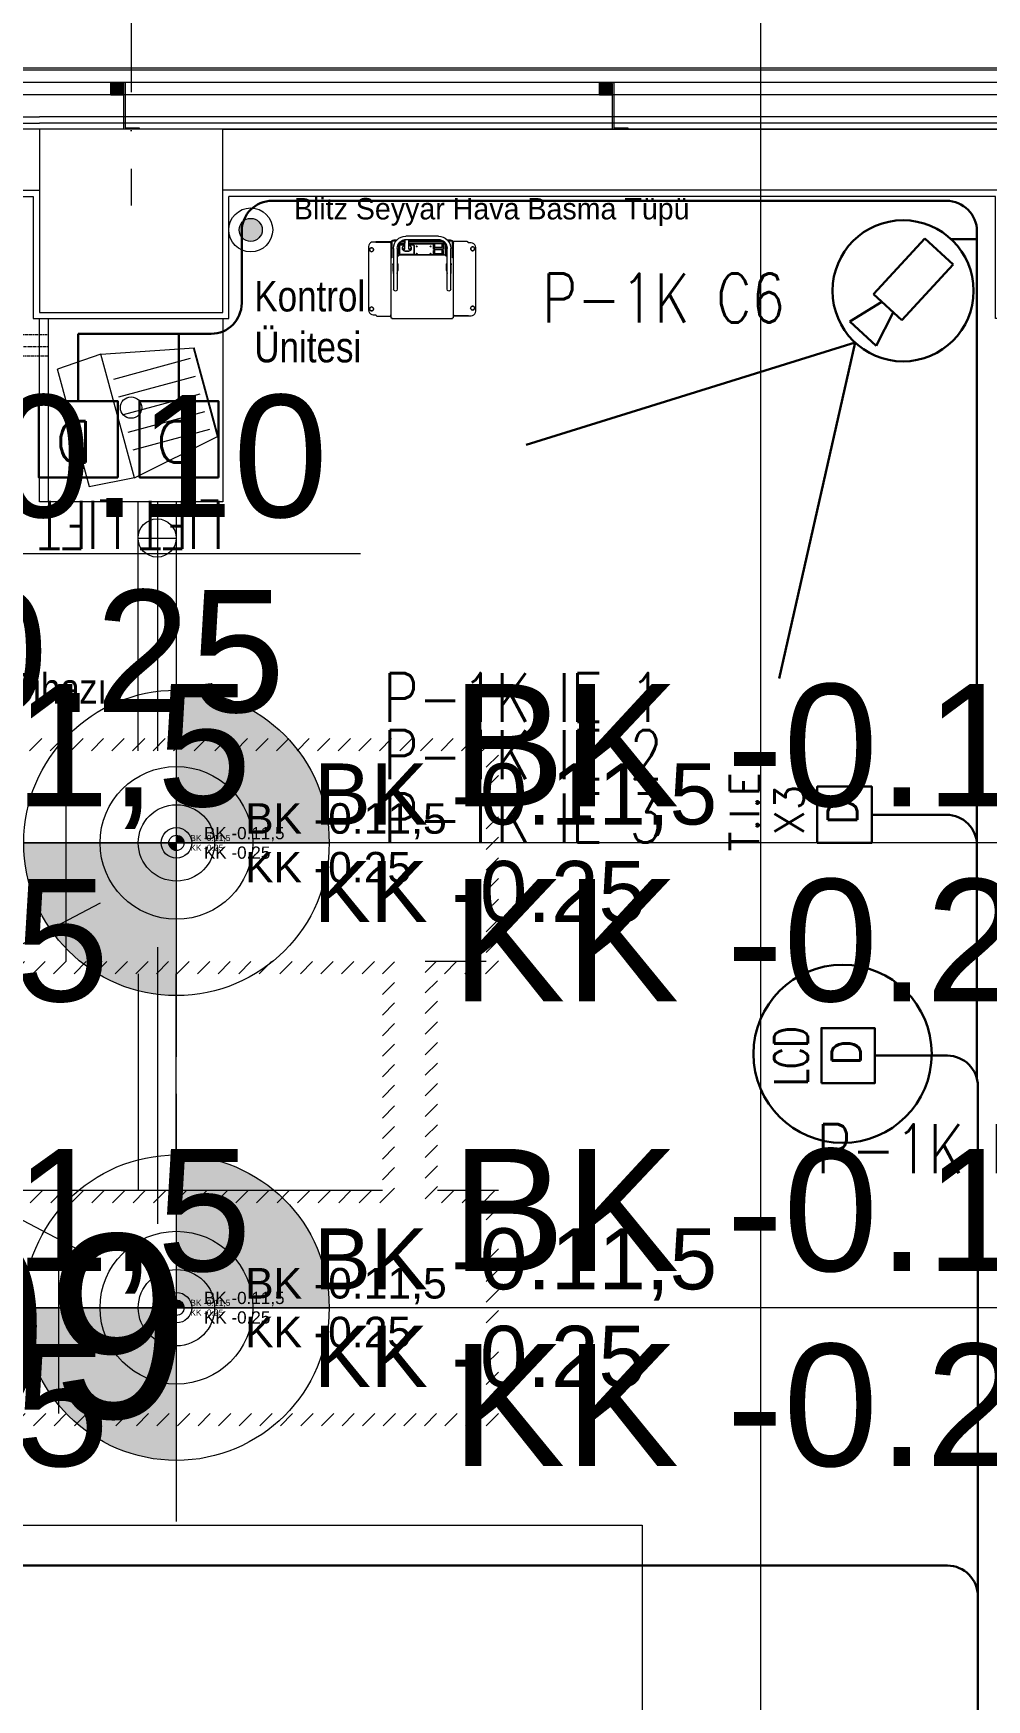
# Model space of a CAD drawing. Extents: x -9059 to 11889, y -1514 to 6575.
# Drawn here: x 2472 to 2784, y 3272 to 3817 of the extents above; entities that cross this region are included whole.
import ezdxf
from ezdxf.enums import TextEntityAlignment as Align

# ---------------------------------------------------------------- set-up
doc = ezdxf.new("R2010")
doc.units = 0
doc.header["$LTSCALE"] = 25
doc.header["$MEASUREMENT"] = 0
for name, pattern in [('DASHDOT', [1, 0.5, -0.25, 0, -0.25]), ('DOT2', [0.125, 0, -0.125]), ('HIDDEN', [0.375, 0.25, -0.125])]:
    doc.linetypes.add(name, pattern=pattern)
doc.layers.get('0').update_dxf_attribs({"color": 9, "lineweight": 9})
for name, color, linetype, lineweight in [('00', 9, 'Continuous', 9), ('01', 9, 'Continuous', 9), ('06D', 9, 'Continuous', 9), ('10', 9, 'Continuous', 9), ('14', 9, 'Continuous', 9), ('20', 9, 'DOT2', 9), ('21', 9, 'Continuous', 9), ('21 @ 1 (1)', 9, 'Continuous', 9), ('21 @ 10 (1)', 9, 'Continuous', 9), ('21 @ 10 (2)', 9, 'Continuous', 9), ('21 @ 2 (1)', 9, 'Continuous', 9), ('21 @ 20', 9, 'Continuous', 9), ('21 @ 5 (1)', 9, 'Continuous', 9), ('21 @ 5 (2)', 9, 'Continuous', 9), ('21_mahal200', 9, 'Continuous', 9), ('21_mahal200 @ 20', 9, 'Continuous', 9), ('24', 9, 'DASHDOT', 9), ('32-ekipman', 8, 'Continuous', 9), ('33', 9, 'BATTING', 9), ('40A', 9, 'Continuous', 9), ('DATA TAVAN', 160, 'Continuous', 30), ('E-DAHİLİ DOME KAMERA', 7, 'Continuous', 30), ('E-DAHİLİ KAMERA', 7, 'Continuous', 30), ('E-DATA LCD EKRAN', 7, 'Continuous', 30), ('E-DATA LIFT PRIZI', 7, 'Continuous', 30), ('E-DATA PRİZİ (RJ45)', 7, 'Continuous', 30), ('E-DATA-TEKNISYEN IS EMRI', 7, 'Continuous', 30), ('E-YAZI', 7, 'Continuous', 30)]:
    doc.layers.add(name, color=color, linetype=linetype, lineweight=lineweight)
doc.styles.add('Arial', font='arial.ttf', dxfattribs={"height": 2.5})
doc.styles.add('E-YAZI', font='txttw.shx')
doc.styles.add('MuuM_TEXT-STANDART', font='ARIALN.TTF')
doc.linetypes.add('BATTING', pattern='A,0.0001,-0.1,[134,ltypeshp.shx,S=0.1,R=0,X=-0.1,Y=0],-0.2,[134,ltypeshp.shx,S=0.1,R=180,X=0.1,Y=0],-0.1', length=0.4001)

# ---------------------------------------------------------------- blocks, each defined once
blk = doc.blocks.new('0a_roomno2')
blk.add_lwpolyline([(30, -16), (0, -16), (0, 0), (30, 0)], close=True)
for points in [[(0, 0), (30, 0)], [(0, -5), (30, -5)], [(12, -5), (12, -16)], [(18, -5), (18, -16)], [(24, -5), (24, -16)], [(12, -10.5), (0, -10.5)]]:
    blk.add_lwpolyline(points)
at = {"layer": '40A'}
blk.add_lwpolyline([(0, 0), (30, 0)], dxfattribs=at)
at = {"style": 'MuuM_TEXT-STANDART', "width": 0.6}
blk.add_text('H:', height=2.25, dxfattribs=at).set_placement((0.525, -12.962), align=Align.MIDDLE_LEFT)
at = {"style": 'Arial'}
blk.add_attdef('ODANO', (0, 1.505), '', height=3, dxfattribs=at)
blk.add_attdef('MEKANADI', text='', height=3, dxfattribs=at).set_placement((0.525, -4.75), align=Align.BOTTOM_LEFT)
at = {"style": 'MuuM_TEXT-STANDART', "width": 0.6}
for tag, p in [('YER01', (15, -7)), ('TAVAN01', (20.625, -7)), ('DUVAR01', (26.25, -7)), ('YER02', (15, -10.375)), ('TAVAN02', (20.625, -10.375)), ('DUVAR02', (26.25, -10.375)), ('YER03', (15, -13.75)), ('TAVAN03', (20.625, -13.75)), ('DUVAR03', (26.25, -13.75))]:
    blk.add_attdef(tag, text='', height=2.25, dxfattribs=at).set_placement(p, align=Align.MIDDLE_CENTER)
at = {"style": 'MuuM_TEXT-STANDART'}
blk.add_attdef('M2', text='', height=2.25, dxfattribs=at).set_placement((1.323, -7.805), align=Align.MIDDLE_LEFT)
at = {"style": 'MuuM_TEXT-STANDART', "width": 0.6}
blk.add_attdef('TEMIZTAVANYUKSEKLIGI', text='', height=2.25, dxfattribs=at).set_placement((2.7, -13.162), align=Align.MIDDLE_LEFT)
blk = doc.blocks.new('*U1262')
at = {"layer": '21_mahal200 @ 20'}
ref = blk.add_blockref('0a_roomno2', (2071.35, 3328.89), dxfattribs=dict(at, xscale=20, yscale=20, zscale=20))
ref.add_attrib('ODANO', ' PRS-ZK-09', (2071.35, 3363.99), dxfattribs={"layer": '0', "height": 60, "style": 'Arial'})
ref.add_attrib('MEKANADI', 'ARAÇ KABUL', dxfattribs={"layer": '0', "height": 60, "style": 'Arial', "width": 0.6}).set_placement((2081.85, 3238.89), align=Align.BOTTOM_LEFT)
ref.add_attrib('M2', '##### m2', dxfattribs={"layer": '0', "height": 45, "style": 'MuuM_TEXT-STANDART', "width": 0.6}).set_placement((2081.85, 3182.64), align=Align.MIDDLE_LEFT)
ref.add_attrib('TEMIZTAVANYUKSEKLIGI', '4.50 m', dxfattribs={"layer": '0', "height": 45, "style": 'MuuM_TEXT-STANDART', "width": 0.6}).set_placement((2125.35, 3070.65), align=Align.MIDDLE_LEFT)
ref.add_attrib('YER01', 'Y02', dxfattribs={"layer": '0', "height": 45, "style": 'MuuM_TEXT-STANDART', "width": 0.6}).set_placement((2371.35, 3193.89), align=Align.MIDDLE_CENTER)
ref.add_attrib('TAVAN01', 'T09', dxfattribs={"layer": '0', "height": 45, "style": 'MuuM_TEXT-STANDART', "width": 0.6}).set_placement((2483.85, 3193.89), align=Align.MIDDLE_CENTER)
ref.add_attrib('DUVAR01', 'D01', dxfattribs={"layer": '0', "height": 45, "style": 'MuuM_TEXT-STANDART', "width": 0.6}).set_placement((2596.35, 3193.89), align=Align.MIDDLE_CENTER)
blk = doc.blocks.new('0a_elevationtarget-p')
h = blk.add_hatch(color=256)
h.paths.add_polyline_path([(2.5, 0, 0.414214), (0, 2.5), (0, 0)])
h.paths.add_polyline_path([(0, 0), (-2.5, 0, 0.414214), (0, -2.5)])
blk.add_line((0, -3.5), (0, 3.5))
blk.add_lwpolyline([(16.605, 0), (-4, 0)])
blk.add_circle((0, 0), 2.5)
at = {"layer": '40A'}
blk.add_lwpolyline([(-2.5, 0), (2.5, 0)], dxfattribs=at)
at = {"style": 'Arial'}
blk.add_attdef('BITMISKOT', text='', height=2, dxfattribs=at).set_placement((4.5, 0), align=Align.BOTTOM_LEFT)
blk.add_attdef('KABAKOT', text='', height=2, dxfattribs=at).set_placement((4.5, -0.592), align=Align.TOP_LEFT)
blk = doc.blocks.new('*U1269')
at = {"layer": '21 @ 20', "xscale": 20, "yscale": 20, "zscale": 20}
blk.add_blockref('0a_elevationtarget-p', (2247.09, 3646.88), dxfattribs=at).add_auto_attribs({'BITMISKOT': 'BK +0.10', 'KABAKOT': 'KK -0.25'})
blk = doc.blocks.new('p-s-profil')
at = {"layer": '10'}
blk.add_lwpolyline([(9, 15.3), (4.6, 15.3), (4.6, 0.4), (0, 0.4), (0, 0), (5, 0), (5, 14.9), (9, 14.9), (9, 15.3)], dxfattribs=at)
blk.add_lwpolyline([(9, 15.3), (4.6, 15.3), (4.6, 0.4), (0, 0.4), (0, 0), (5, 0), (5, 14.9), (9, 14.9), (9, 15.3)], dxfattribs=at)
blk = doc.blocks.new('p-kutu_profil_40x40')
h = blk.add_hatch(color=256)
h.dxf.hatch_style = 1
h.paths.add_polyline_path([(0, 0), (4, 0), (4, 4), (0, 4)])
h = blk.add_hatch(color=255)
h.dxf.hatch_style = 1
h.paths.add_polyline_path([(0, 0), (4, 0), (4, 4), (0, 4)])
blk.add_lwpolyline([(0, 0), (4, 0), (4, 4), (0, 4)], close=True)
at = {"layer": '10'}
for points in [[(0, 4), (4, 4), (4, 0), (0, 0)], [(0, 4), (4, 4), (4, 0), (0, 0)], [(0, 0), (4, 0), (4, 4), (0, 4)], [(0.3, 3.7), (3.7, 3.7), (3.7, 0.3), (0.3, 0.3)], [(0.3, 3.7), (3.7, 3.7), (3.7, 0.3), (0.3, 0.3)]]:
    blk.add_lwpolyline(points, close=True, dxfattribs=at)
blk = doc.blocks.new('p-mekanik_arackabul_eleman2')
for p, q in [((-23.25, 27.74), (-2.45, 27.75)), ((-24.75, 25.35), (-24.9, 25.35)), ((-24.9, 25.35), (-24.9, 20.32)), ((-24.75, 26.24), (-24.67, 26.74)), ((-24.75, 25.57), (-24.75, 26.24)), ((-24.75, 25.38), (-24.75, 25.57)), ((-24.72, 20.4), (-24.75, 25.38)), ((-24.75, 25.34), (-24.75, 20.4)), ((-22.86, 26.96), (-22.9, 26.74)), ((-21.64, 26.53), (-21.6, 26.74)), ((-3.46, 26.96), (-3.5, 26.75)), ((-2.24, 26.54), (-2.2, 26.75)), ((-0.95, 26.25), (-0.95, 25.43)), ((-0.95, 25.43), (-0.95, 25.34)), ((-0.5, 24.9), (-0.5, 20.4)), ((-25.4, 18.49), (-25.4, 19.45)), ((-25.1, 20.1), (-19.54, 20.1)), ((-25.1, 18.74), (-25.1, 20.1)), ((-25.1, 15.85), (-25.1, 16.99)), ((-24.8, 20.4), (0, 20.4)), ((-24.8, 20.4), (-24.8, 20.2)), ((-24.8, 20.2), (-19.54, 20.2)), ((-24.41, 17.3), (-24.41, 15.85)), ((-24.4, 20.45), (-0.9, 20.45)), ((-24.24, 17.3), (-24.24, 15.85)), ((-24.16, 17.45), (-24.16, 15.85)), ((-20.82, 17.8), (-24.14, 17.8)), ((-23.69, 15.95), (-23.69, 17.51)), ((-23.59, 17.6), (-20.68, 17.6)), ((-22.48, 16.6), (-22.98, 16.6)), ((-22.7, 19.55), (-9.31, 19.55)), ((-22.7, 18.35), (-9.3, 18.35)), ((-20.68, 12.8), (-20.68, 17.6)), ((-20.55, 3.1), (-20.55, 17.3)), ((-20.31, 18.24), (-20.31, 18.16)), ((-20.28, 17.99), (-20.25, 17.95)), ((-19.54, 20.1), (-19.54, 20.4)), ((-17.3, 19.75), (-15.4, 19.75)), ((-17.3, 18.15), (-15.4, 18.15)), ((-15.4, 19.55), (-15.4, 19.75)), ((-15.4, 19.75), (-14.5, 19.55)), ((-15.4, 18.15), (-15.4, 18.35)), ((-14.5, 18.35), (-15.4, 18.15)), ((0, 20.4), (0, 20.1)), ((0, 20.1), (0.3, 20.1)), ((0.3, 20.1), (0.3, 0.3)), ((-26.7, 4.85), (-26.7, 15.55)), ((-25.5, 4.85), (-25.5, 15.55)), ((-22.57, 14.55), (-25.5, 14.55)), ((-22.57, 15.85), (-25.47, 15.85)), ((-25.4, 15.85), (-25.4, 16.25)), ((-25.4, 4.15), (-25.4, 14.55)), ((-25.1, 3.41), (-25.1, 14.55)), ((-24.41, 14.55), (-24.41, 3.1)), ((-24.24, 14.55), (-24.24, 3.1)), ((-24.16, 14.55), (-24.16, 6.1)), ((-23.69, 12.89), (-23.69, 14.45)), ((-23.59, 12.8), (-20.68, 12.8)), ((-22.48, 13.8), (-22.98, 13.8)), ((-24.24, 6.06), (-24.24, 6.05)), ((-24.24, 3.65), (-24.24, 6.05)), ((-24.19, 6.1), (-22.95, 6.1)), ((-24.04, 6.49), (-24.04, 6.1)), ((-22.46, 6.5), (-24.03, 6.5)), ((-22.92, 3.65), (-22.92, 6.05)), ((-22.46, 6.5), (-22.46, 3.2)), ((-22.21, 6.06), (-22.21, 6.05)), ((-22.21, 3.65), (-22.21, 6.05)), ((-22.16, 6.1), (-20.92, 6.1)), ((-20.55, 6.5), (-22.01, 6.5)), ((-22.01, 6.49), (-22.01, 6.1)), ((-20.9, 3.65), (-20.9, 6.05)), ((-25.4, 0.95), (-25.4, 1.91)), ((-25.1, 0.3), (-25.1, 1.66)), ((-19.54, 0.3), (-25.1, 0.3)), ((-24.9, -4.5), (-24.9, 0.08)), ((-24.8, 0.2), (-19.54, 0.2)), ((-24.8, 0), (-24.8, 0.2)), ((-24.8, 0), (0, 0)), ((-24.19, 3.6), (-22.95, 3.6)), ((-24.16, 3.6), (-24.16, 2.95)), ((-24.14, 2.6), (-20.82, 2.6)), ((-23.98, 2.6), (-24.06, 2.62)), ((-24.04, 3.6), (-24.04, 3.21)), ((-22.46, 3.2), (-24.03, 3.2)), ((-9.3, 2.05), (-22.7, 2.05)), ((-9.3, 0.85), (-22.7, 0.85)), ((-22.16, 3.6), (-20.92, 3.6)), ((-22.01, 3.6), (-22.01, 3.21)), ((-20.55, 3.2), (-22.01, 3.2)), ((-20.31, 2.24), (-20.31, 2.16)), ((-19.54, 0), (-19.54, 0.3)), ((-15.4, 2.25), (-17.3, 2.25)), ((-15.4, 0.65), (-17.3, 0.65)), ((-15.4, 2.25), (-15.4, 2.05)), ((-15.4, 2.25), (-14.5, 2.05)), ((-15.4, 0.85), (-15.4, 0.65)), ((-14.5, 0.85), (-15.4, 0.65)), ((-0.5, -4.95), (-0.5, 0)), ((0.3, 0.3), (0, 0.3)), ((0, 0.3), (0, 0)), ((-24.45, -5.03), (-24.45, -4.94)), ((-24.45, -5.85), (-24.45, -5.03)), ((-0.9, -0.05), (-24.4, -0.05)), ((-0.68, -0.02), (-0.65, -4.98)), ((-0.65, -4.94), (-0.65, -0.02)), ((-0.65, -4.95), (-0.5, -4.95)), ((-0.65, -4.98), (-0.65, -5.17)), ((-0.65, -5.17), (-0.65, -5.84)), ((-23.16, -6.14), (-23.2, -6.35)), ((-2.15, -7.34), (-22.95, -7.35)), ((-21.94, -6.56), (-21.9, -6.35)), ((-3.76, -6.13), (-3.8, -6.34)), ((-2.54, -6.56), (-2.5, -6.34)), ((-0.65, -5.84), (-0.73, -6.34))]:
    blk.add_line(p, q)
for points in [[(-24.67, 26.74), (-24.46, 27.12), (-24.13, 27.46), (-23.71, 27.67), (-23.25, 27.74)], [(-21.6, 26.74), (-21.63, 26.94), (-21.72, 27.13), (-21.87, 27.27), (-22.05, 27.36), (-22.25, 27.39), (-22.45, 27.36), (-22.63, 27.27), (-22.78, 27.13), (-22.86, 26.96)], [(-2.2, 26.75), (-2.23, 26.95), (-2.33, 27.13), (-2.47, 27.28), (-2.65, 27.37), (-2.85, 27.4), (-3.05, 27.37), (-3.23, 27.28), (-3.38, 27.13), (-3.46, 26.96)], [(-2.45, 27.75), (-1.99, 27.68), (-1.57, 27.46), (-1.24, 27.13), (-1.02, 26.71), (-0.95, 26.25)], [(-22.9, 26.74), (-22.87, 26.54), (-22.78, 26.36), (-22.63, 26.22), (-22.45, 26.13), (-22.25, 26.09), (-22.05, 26.13), (-21.87, 26.22), (-21.72, 26.36), (-21.64, 26.53)], [(-3.5, 26.75), (-3.47, 26.55), (-3.38, 26.37), (-3.23, 26.22), (-3.05, 26.13), (-2.85, 26.1), (-2.65, 26.13), (-2.47, 26.22), (-2.33, 26.37), (-2.24, 26.54)], [(-0.95, 25.34), (-0.81, 25.32), (-0.69, 25.26), (-0.59, 25.16), (-0.52, 25.04), (-0.5, 24.9)], [(-24.41, 17.3), (-24.4, 17.45), (-24.36, 17.59), (-24.3, 17.7), (-24.23, 17.78), (-24.14, 17.8)], [(-24.24, 17.3), (-24.23, 17.45), (-24.19, 17.59), (-24.13, 17.7)], [(-24.11, 17.73), (-24.14, 17.6), (-24.16, 17.45)], [(-24.13, 17.7), (-24.06, 17.78), (-23.98, 17.8)], [(-23.69, 17.51), (-23.68, 17.53), (-23.67, 17.56), (-23.65, 17.58), (-23.63, 17.6), (-23.59, 17.6)], [(-23.66, 17.4), (-23.68, 17.45), (-23.69, 17.5), (-23.69, 17.51)], [(-23.53, 16.15), (-23.46, 16.28), (-23.38, 16.39), (-23.28, 16.48), (-23.19, 16.55), (-23.09, 16.59), (-22.98, 16.6)], [(-22.98, 16.6), (-22.88, 16.59), (-22.78, 16.55), (-22.68, 16.48), (-22.59, 16.39), (-22.51, 16.28), (-22.43, 16.15)], [(-22.48, 16.6), (-22.36, 16.58), (-22.24, 16.53), (-22.14, 16.45), (-22.04, 16.33), (-21.95, 16.19), (-21.87, 16.02), (-21.81, 15.84), (-21.76, 15.63), (-21.74, 15.42)], [(-21.3, 17.4), (-21.26, 17.45), (-21.22, 17.5), (-21.18, 17.53), (-21.14, 17.56), (-21.1, 17.58), (-21.06, 17.6), (-21.02, 17.6)], [(-20.82, 17.8), (-20.74, 17.78), (-20.66, 17.7), (-20.6, 17.59), (-20.56, 17.45), (-20.55, 17.3)], [(-20.47, 18.35), (-20.49, 18.31), (-20.5, 18.2)], [(-20.5, 18.2), (-20.49, 18.09), (-20.45, 17.99), (-20.4, 17.92), (-20.34, 17.9)], [(-20.34, 17.9), (-20.28, 17.92), (-20.22, 17.99), (-20.19, 18.09), (-20.18, 18.2)], [(-20.3, 18.35), (-20.32, 18.31), (-20.33, 18.2)], [(-20.33, 18.2), (-20.32, 18.09), (-20.28, 17.99)], [(-20.29, 18.35), (-20.3, 18.31), (-20.31, 18.24)], [(-20.31, 18.16), (-20.3, 18.09), (-20.28, 18.02), (-20.25, 17.97), (-20.24, 17.96)], [(-20.18, 18.2), (-20.19, 18.31), (-20.2, 18.35)], [(-23.53, 16.15), (-23.58, 16.08), (-23.62, 16.01), (-23.68, 15.96), (-23.73, 15.91), (-23.79, 15.88), (-23.85, 15.86), (-23.9, 15.85)], [(-23.53, 14.25), (-23.58, 14.32), (-23.62, 14.39), (-23.68, 14.44), (-23.73, 14.49), (-23.79, 14.52), (-23.85, 14.54), (-23.9, 14.55)], [(-23.66, 13), (-23.68, 12.95), (-23.69, 12.9), (-23.69, 12.89)], [(-23.69, 12.89), (-23.68, 12.87), (-23.67, 12.84), (-23.65, 12.82), (-23.63, 12.8), (-23.59, 12.8)], [(-22.98, 13.8), (-23.09, 13.81), (-23.19, 13.85), (-23.28, 13.92), (-23.38, 14.01), (-23.46, 14.12), (-23.53, 14.25)], [(-23.35, 12.08), (-23.36, 12.08), (-23.39, 12.06), (-23.4, 12.03), (-23.42, 11.99), (-23.42, 11.95)], [(-23.42, 11.95), (-23.42, 11.91), (-23.4, 11.87), (-23.39, 11.84), (-23.36, 11.82), (-23.35, 11.82)], [(-23.28, 11.95), (-23.29, 11.99), (-23.3, 12.03), (-23.32, 12.06), (-23.34, 12.08), (-23.35, 12.08)], [(-23.35, 11.82), (-23.34, 11.82), (-23.32, 11.84), (-23.3, 11.87), (-23.29, 11.91), (-23.28, 11.95)], [(-22.43, 14.25), (-22.51, 14.12), (-22.59, 14.01), (-22.68, 13.92), (-22.78, 13.85), (-22.88, 13.81), (-22.98, 13.8)], [(-22.43, 16.15), (-22.41, 16.08), (-22.4, 16.01), (-22.41, 15.96), (-22.44, 15.91), (-22.47, 15.88), (-22.52, 15.86), (-22.57, 15.85)], [(-22.43, 14.25), (-22.41, 14.32), (-22.4, 14.39), (-22.41, 14.44), (-22.44, 14.49), (-22.47, 14.52), (-22.52, 14.54), (-22.57, 14.55)], [(-22.24, 13.87), (-22.36, 13.82), (-22.48, 13.8)], [(-21.74, 15.42), (-21.73, 15.2), (-21.74, 14.98), (-21.76, 14.77), (-21.81, 14.56), (-21.87, 14.38), (-21.95, 14.21), (-22.04, 14.07), (-22.14, 13.95), (-22.24, 13.87)], [(-21.3, 13), (-21.26, 12.95), (-21.22, 12.9), (-21.18, 12.87), (-21.14, 12.84), (-21.1, 12.82), (-21.06, 12.8), (-21.02, 12.8)], [(-20.94, 12.08), (-20.95, 12.08), (-20.97, 12.06), (-20.99, 12.03), (-21, 11.99), (-21.01, 11.95)], [(-21.01, 11.95), (-21, 11.91), (-20.99, 11.87), (-20.97, 11.84), (-20.95, 11.82), (-20.94, 11.82)], [(-20.87, 11.95), (-20.87, 11.99), (-20.88, 12.03), (-20.9, 12.06), (-20.93, 12.08), (-20.94, 12.08)], [(-20.94, 11.82), (-20.93, 11.82), (-20.9, 11.84), (-20.88, 11.87), (-20.87, 11.91), (-20.87, 11.95)], [(-24.19, 6.1), (-24.2, 6.1), (-24.21, 6.09), (-24.22, 6.08), (-24.23, 6.07), (-24.24, 6.06)], [(-24.03, 6.5), (-24.04, 6.5), (-24.04, 6.5), (-24.04, 6.49), (-24.04, 6.49)], [(-24.04, 6.49), (-24.04, 6.49), (-24.04, 6.48)], [(-23.35, 7.58), (-23.36, 7.58), (-23.39, 7.56), (-23.4, 7.53), (-23.42, 7.49), (-23.42, 7.45)], [(-23.42, 7.45), (-23.42, 7.41), (-23.4, 7.37), (-23.39, 7.34), (-23.36, 7.32), (-23.35, 7.32)], [(-23.28, 7.45), (-23.29, 7.49), (-23.3, 7.53), (-23.32, 7.56), (-23.34, 7.58), (-23.35, 7.58)], [(-23.35, 7.32), (-23.34, 7.32), (-23.32, 7.34), (-23.3, 7.37), (-23.29, 7.41), (-23.28, 7.45)], [(-22.95, 6.1), (-22.94, 6.1), (-22.93, 6.09), (-22.93, 6.08), (-22.92, 6.07), (-22.92, 6.05)], [(-22.69, 6.5), (-22.7, 6.5), (-22.7, 6.5), (-22.71, 6.49), (-22.72, 6.49), (-22.72, 6.48)], [(-22.16, 6.1), (-22.17, 6.1), (-22.19, 6.09), (-22.2, 6.08), (-22.21, 6.07), (-22.21, 6.06)], [(-22.01, 6.5), (-22.01, 6.5), (-22.01, 6.5), (-22.01, 6.49), (-22.01, 6.49)], [(-22.01, 6.49), (-22.01, 6.49), (-22.01, 6.48)], [(-20.94, 7.58), (-20.95, 7.58), (-20.97, 7.56), (-20.99, 7.53), (-21, 7.49), (-21.01, 7.45)], [(-21.01, 7.45), (-21, 7.41), (-20.99, 7.37), (-20.97, 7.34), (-20.95, 7.32), (-20.94, 7.32)], [(-20.87, 7.45), (-20.87, 7.49), (-20.88, 7.53), (-20.9, 7.56), (-20.93, 7.58), (-20.94, 7.58)], [(-20.94, 7.32), (-20.93, 7.32), (-20.9, 7.34), (-20.88, 7.37), (-20.87, 7.41), (-20.87, 7.45)], [(-20.92, 6.1), (-20.91, 6.1), (-20.91, 6.09), (-20.9, 6.08), (-20.9, 6.07), (-20.9, 6.05)], [(-20.66, 6.5), (-20.67, 6.5), (-20.68, 6.5), (-20.68, 6.49), (-20.69, 6.49), (-20.69, 6.48)], [(-24.14, 2.6), (-24.23, 2.62), (-24.3, 2.7), (-24.36, 2.81), (-24.4, 2.95), (-24.41, 3.1)], [(-24.19, 3.6), (-24.2, 3.6), (-24.21, 3.61), (-24.22, 3.62), (-24.23, 3.63), (-24.24, 3.64), (-24.24, 3.65)], [(-24.06, 2.62), (-24.13, 2.7), (-24.19, 2.81), (-24.23, 2.95), (-24.24, 3.1)], [(-24.16, 2.95), (-24.14, 2.8), (-24.11, 2.67)], [(-24.04, 3.21), (-24.04, 3.21), (-24.04, 3.22)], [(-24.03, 3.2), (-24.04, 3.2), (-24.04, 3.2), (-24.04, 3.21), (-24.04, 3.21)], [(-22.92, 3.65), (-22.92, 3.63), (-22.93, 3.62), (-22.93, 3.61), (-22.94, 3.6), (-22.95, 3.6)], [(-22.69, 3.2), (-22.7, 3.2), (-22.7, 3.2), (-22.71, 3.21), (-22.72, 3.21), (-22.72, 3.22)], [(-22.16, 3.6), (-22.17, 3.6), (-22.19, 3.61), (-22.2, 3.62), (-22.21, 3.63), (-22.21, 3.64), (-22.21, 3.65)], [(-22.01, 3.21), (-22.01, 3.21), (-22.01, 3.22)], [(-22.01, 3.2), (-22.01, 3.2), (-22.01, 3.2), (-22.01, 3.21), (-22.01, 3.21)], [(-20.9, 3.65), (-20.9, 3.63), (-20.9, 3.62), (-20.91, 3.61), (-20.91, 3.6), (-20.92, 3.6)], [(-20.55, 3.1), (-20.56, 2.95), (-20.6, 2.81), (-20.66, 2.7), (-20.74, 2.62), (-20.82, 2.6)], [(-20.66, 3.2), (-20.67, 3.2), (-20.68, 3.2), (-20.68, 3.21), (-20.69, 3.21), (-20.69, 3.22)], [(-20.34, 2.5), (-20.4, 2.48), (-20.45, 2.41), (-20.49, 2.31), (-20.5, 2.2)], [(-20.5, 2.2), (-20.49, 2.09), (-20.47, 2.05)], [(-20.18, 2.2), (-20.19, 2.31), (-20.22, 2.41), (-20.28, 2.48), (-20.34, 2.5)], [(-20.25, 2.45), (-20.28, 2.41), (-20.32, 2.31), (-20.33, 2.2)], [(-20.33, 2.2), (-20.32, 2.09), (-20.3, 2.05)], [(-20.24, 2.44), (-20.25, 2.43), (-20.28, 2.38), (-20.3, 2.31), (-20.31, 2.24)], [(-20.31, 2.16), (-20.3, 2.09), (-20.29, 2.05)], [(-20.2, 2.05), (-20.19, 2.09), (-20.18, 2.2)], [(-24.45, -4.94), (-24.59, -4.92), (-24.71, -4.86), (-24.81, -4.76), (-24.88, -4.64), (-24.9, -4.5)], [(-22.95, -7.35), (-23.41, -7.28), (-23.83, -7.06), (-24.16, -6.73), (-24.38, -6.31), (-24.45, -5.85)], [(-23.2, -6.35), (-23.17, -6.55), (-23.08, -6.73), (-22.93, -6.88), (-22.75, -6.97), (-22.55, -7), (-22.35, -6.97), (-22.17, -6.88), (-22.02, -6.73), (-21.94, -6.56)], [(-21.9, -6.35), (-21.93, -6.15), (-22.02, -5.97), (-22.17, -5.82), (-22.35, -5.73), (-22.55, -5.7), (-22.75, -5.73), (-22.93, -5.82), (-23.08, -5.97), (-23.16, -6.14)], [(-3.8, -6.34), (-3.77, -6.54), (-3.67, -6.73), (-3.53, -6.87), (-3.35, -6.96), (-3.15, -6.99), (-2.95, -6.96), (-2.77, -6.87), (-2.62, -6.73), (-2.54, -6.56)], [(-2.5, -6.34), (-2.53, -6.14), (-2.62, -5.96), (-2.77, -5.82), (-2.95, -5.73), (-3.15, -5.69), (-3.35, -5.73), (-3.53, -5.82), (-3.67, -5.96), (-3.76, -6.13)], [(-0.73, -6.34), (-0.94, -6.72), (-1.27, -7.06), (-1.69, -7.27), (-2.15, -7.34)]]:
    blk.add_lwpolyline(points)
for points in [[(-22.86, 26.96), (-22.78, 27.13), (-22.63, 27.27), (-22.45, 27.36), (-22.25, 27.39), (-22.05, 27.36), (-21.87, 27.27), (-21.72, 27.13), (-21.63, 26.94), (-21.6, 26.74), (-21.64, 26.53), (-21.72, 26.36), (-21.87, 26.22), (-22.05, 26.13), (-22.25, 26.09), (-22.45, 26.13), (-22.63, 26.22), (-22.78, 26.36), (-22.87, 26.54), (-22.9, 26.74)], [(-3.5, 26.75), (-3.46, 26.96), (-3.38, 27.13), (-3.23, 27.28), (-3.05, 27.37), (-2.85, 27.4), (-2.65, 27.37), (-2.47, 27.28), (-2.33, 27.13), (-2.23, 26.95), (-2.2, 26.75), (-2.24, 26.54), (-2.33, 26.37), (-2.47, 26.22), (-2.65, 26.13), (-2.85, 26.1), (-3.05, 26.13), (-3.23, 26.22), (-3.38, 26.37), (-3.47, 26.55)], [(-24.06, 17.78), (-24.13, 17.7), (-24.22, 17.53), (-24.23, 17.45), (-24.17, 17.67), (-24.11, 17.73), (-24.1, 17.77), (-24.1, 17.76)], [(-23.59, 17.6), (-20.68, 17.6), (-20.68, 12.8), (-23.68, 12.8), (-23.69, 12.92), (-23.69, 12.93), (-23.69, 14.45), (-23.73, 14.49), (-23.82, 14.54), (-23.85, 14.54), (-23.73, 14.5), (-23.6, 14.36), (-23.53, 14.25), (-23.46, 14.12), (-23.38, 14.01), (-23.28, 13.92), (-23.19, 13.85), (-23.09, 13.81), (-22.98, 13.8), (-22.88, 13.81), (-22.78, 13.85), (-22.68, 13.92), (-22.59, 14.01), (-22.51, 14.12), (-22.43, 14.25), (-22.41, 14.32), (-22.4, 14.39), (-22.41, 14.44), (-22.46, 14.54), (-22.52, 14.54), (-22.42, 14.5), (-22.39, 14.36), (-22.43, 14.25), (-22.54, 14.05), (-22.73, 13.87), (-22.91, 13.8), (-22.48, 13.8), (-22.36, 13.82), (-22.24, 13.87), (-22.14, 13.95), (-22.04, 14.07), (-21.95, 14.21), (-21.87, 14.38), (-21.81, 14.56), (-21.76, 14.77), (-21.74, 14.98), (-21.73, 15.2), (-21.74, 15.42), (-21.76, 15.63), (-21.81, 15.84), (-21.87, 16.02), (-21.95, 16.19), (-22.04, 16.33), (-22.14, 16.45), (-22.24, 16.53), (-22.36, 16.58), (-22.48, 16.6), (-22.91, 16.6), (-22.73, 16.53), (-22.54, 16.35), (-22.41, 16.11), (-22.39, 15.95), (-22.44, 15.91), (-22.41, 15.96), (-22.4, 16.01), (-22.41, 16.08), (-22.43, 16.15), (-22.51, 16.28), (-22.59, 16.39), (-22.68, 16.48), (-22.78, 16.55), (-22.88, 16.59), (-22.98, 16.6), (-23.09, 16.59), (-23.19, 16.55), (-23.28, 16.48), (-23.38, 16.39), (-23.46, 16.28), (-23.53, 16.15), (-23.6, 16.04), (-23.73, 15.9), (-23.79, 15.88), (-23.73, 15.91), (-23.69, 15.95), (-23.69, 17.59)], [(-21.14, 17.56), (-21.18, 17.53), (-21.25, 17.48), (-21.26, 17.45), (-21.19, 17.54)], [(-20.31, 18.24), (-20.31, 18.16), (-20.3, 18.09), (-20.28, 18.02), (-20.25, 17.97), (-20.24, 17.96), (-20.22, 17.99), (-20.19, 18.09), (-20.17, 18.26), (-20.19, 18.31), (-20.17, 18.14), (-20.24, 17.94), (-20.37, 17.89), (-20.48, 18.02), (-20.49, 18.09), (-20.45, 17.99), (-20.4, 17.92), (-20.34, 17.9), (-20.28, 17.92), (-20.26, 17.94), (-20.34, 18.14), (-20.32, 18.31), (-20.29, 18.38)], [(-20.47, 18.35), (-20.48, 18.35), (-20.49, 18.31)], [(-23.26, 11.98), (-23.3, 11.87), (-23.35, 11.78), (-23.44, 11.92), (-23.4, 12.03), (-23.35, 12.12)], [(-21.22, 12.9), (-21.14, 12.83), (-21.1, 12.82), (-21.19, 12.86)], [(-20.94, 11.78), (-21.03, 11.92), (-20.99, 12.03), (-20.94, 12.12), (-20.85, 11.98), (-20.88, 11.87)], [(-24.24, 3.6), (-24.24, 3.6), (-24.24, 3.65), (-24.24, 3.64), (-24.23, 3.63), (-24.22, 3.62), (-24.21, 3.61), (-24.2, 3.6), (-24.19, 3.6), (-22.95, 3.6), (-22.94, 3.6), (-22.93, 3.61), (-22.93, 3.62), (-22.92, 3.64), (-22.92, 3.65), (-22.93, 3.6), (-24.04, 3.6), (-24.04, 3.21), (-24.04, 3.2), (-24.04, 3.2), (-24.03, 3.2), (-22.46, 3.2), (-22.46, 6.5), (-24.03, 6.5), (-24.04, 6.5), (-24.04, 6.49), (-24.04, 6.49), (-24.04, 6.5), (-22.46, 6.5), (-22.46, 3.2), (-24.04, 3.2), (-24.04, 3.6), (-24.16, 3.6), (-24.16, 3.56), (-24.24, 3.63)], [(-24.16, 6.1), (-24.16, 6.14), (-24.2, 6.1)], [(-23.26, 7.48), (-23.3, 7.37), (-23.35, 7.28), (-23.44, 7.42), (-23.4, 7.53), (-23.35, 7.62)], [(-22.01, 6.5), (-22.01, 6.5), (-22.01, 6.5), (-22.01, 6.49), (-22.01, 6.49), (-22.01, 6.1), (-20.9, 6.1), (-20.9, 3.6), (-22.01, 3.6), (-22.01, 3.21), (-22.01, 3.2), (-22.01, 3.2), (-22.01, 3.2), (-22.01, 3.2), (-22.01, 3.6), (-22.21, 3.6), (-22.21, 6.1), (-22.01, 6.1), (-22.01, 6.49), (-22.01, 6.5)], [(-20.85, 7.48), (-20.88, 7.37), (-20.94, 7.28), (-21.03, 7.42), (-20.99, 7.53), (-20.94, 7.62)], [(-24.1, 2.64), (-24.06, 2.62), (-24.11, 2.67)], [(-20.4, 2.48), (-20.45, 2.41), (-20.49, 2.31), (-20.5, 2.14), (-20.49, 2.09), (-20.5, 2.26), (-20.43, 2.46)], [(-20.24, 2.44), (-20.25, 2.45), (-20.26, 2.44), (-20.28, 2.38)], [(-22.55, -5.7), (-22.35, -5.73), (-22.17, -5.82), (-22.02, -5.97), (-21.93, -6.15), (-21.9, -6.35), (-21.94, -6.56), (-22.02, -6.73), (-22.17, -6.88), (-22.35, -6.97), (-22.55, -7), (-22.75, -6.97), (-22.93, -6.88), (-23.08, -6.73), (-23.17, -6.55), (-23.2, -6.35), (-23.16, -6.14), (-23.08, -5.97), (-22.93, -5.82), (-22.75, -5.73)], [(-3.53, -5.82), (-3.35, -5.73), (-3.15, -5.69), (-2.95, -5.73), (-2.77, -5.82), (-2.62, -5.96), (-2.53, -6.14), (-2.5, -6.34), (-2.54, -6.56), (-2.62, -6.73), (-2.77, -6.87), (-2.95, -6.96), (-3.15, -6.99), (-3.35, -6.96), (-3.53, -6.87), (-3.67, -6.73), (-3.77, -6.54), (-3.8, -6.34), (-3.76, -6.13), (-3.67, -5.96)]]:
    blk.add_lwpolyline(points, close=True)
for points in [[(-24.75, 25.31), (-24.72, 20.4, -0.082209), (-24.4, 20.45), (-24.4, 20.45), (-19.54, 20.45), (-19.54, 20.2), (-24.8, 20.2), (-24.8, 20.4), (-24.75, 25.34)], [(-25.1, 16.99), (-25.1, 15.85), (-24.41, 15.85), (-24.41, 17.3), (-24.39, 17.53), (-24.27, 17.76), (-24.14, 17.8), (-20.76, 17.8), (-20.62, 17.67), (-20.56, 17.45), (-20.55, 17.3), (-20.55, 3.1), (-20.57, 2.86), (-20.69, 2.64), (-20.82, 2.6), (-24.2, 2.6), (-24.34, 2.73), (-24.4, 2.95), (-24.41, 3.1), (-24.41, 14.55), (-25.1, 14.55), (-25.1, 3.41, 0.263265), (-22.7, 2.05), (-22.7, 2.05, -0.414214), (-25.5, 4.85), (-25.5, 15.55, -0.136106)], [(-17.83, 19.55, -0.182676), (-17.3, 19.75), (-17.3, 19.75), (-15.4, 19.75), (-14.5, 19.55)], [(-14.5, 0.85), (-15.4, 0.65), (-15.4, 0.85), (-17.83, 0.85, 0.182676), (-17.3, 0.65), (-17.3, 0.65, -0.182676), (-17.83, 0.85)], [(-0.65, -0.02), (-0.65, -4.91), (-0.68, -0.02, -0.056099), (-0.9, -0.05), (-0.9, -0.05, 0.063254)]]:
    blk.add_lwpolyline(points, format="xyb", close=True)
for centre, radius, start, end in [((-22.7, 15.55), 4, 90, 180), ((-22.7, 15.55), 2.8, 90, 180), ((-24.4, 19.45), 1, 113.7864, 180), ((-24.4, 19.45), 1, 90, 107.3759), ((-17.3, 18.95), 0.8, 90, 131.3797), ((-17.3, 18.95), 0.8, 228.5483, 270), ((-9.3, 18.95), 0.6, 270, 90), ((-0.9, 19.45), 1, 72.6241, 90), ((-22.7, 4.85), 4, 180, 270), ((-22.7, 4.85), 2.8, 180, 270), ((-24.4, 0.95), 1, 180, 246.2136), ((-17.3, 1.45), 0.8, 90, 131.4517), ((-17.3, 1.45), 0.8, 228.5483, 270), ((-9.3, 1.45), 0.6, 270, 90), ((-24.4, 0.95), 1, 252.6241, 270), ((-0.9, 0.95), 1, 270, 287.3759)]:
    blk.add_arc(centre, radius, start, end)
blk = doc.blocks.new('A$C44297C4A')
at = {"linetype": 'Continuous', "lineweight": 0}
for p, q in [((0, 42.13), (38.62, 52.58)), ((43.5, 38.36), (38.62, 52.58)), ((2.95, 27.39), (0, 42.14)), ((2.95, 27.39), (43.5, 38.36)), ((43.5, 38.36), (45.54, 7.83)), ((35.33, 34.08), (42.12, 8.98)), ((2.95, 27.39), (16.58, 0)), ((12.16, 27.81), (18.95, 2.71)), ((17.96, 29.38), (24.74, 4.28)), ((23.75, 30.94), (30.53, 5.85)), ((29.54, 32.51), (36.32, 7.41)), ((16.23, 0.08), (45.19, 7.91)), ((16.58, 0), (45.54, 7.83))]:
    blk.add_line(p, q, dxfattribs=at)
blk = doc.blocks.new('p-mekanik_arackabul_ekran3')
for p, q in [((0, 0), (0, 60)), ((0, 60), (60, 60)), ((57, 60), (57, 0)), ((60, 60), (60, 0)), ((60, 0), (0, 0))]:
    blk.add_line(p, q)
at = {"rotation": 270}
blk.add_blockref('A$C44297C4A', (1.53, 55.12), dxfattribs=at)
blk = doc.blocks.new('*U1255')
at = {"layer": '21 @ 20', "xscale": 200, "yscale": 200, "zscale": 200}
blk.add_blockref('0a_elevationtarget-p', (-66395.2, -56020.1), dxfattribs=at).add_auto_attribs({'BITMISKOT': 'BK -0.11,5', 'KABAKOT': 'KK -0.25'})
blk = doc.blocks.new('*U1258')
at = {"layer": '21 @ 20', "xscale": 200, "yscale": 200, "zscale": 200}
blk.add_blockref('0a_elevationtarget-p', (-66395.2, -57541.7), dxfattribs=at).add_auto_attribs({'BITMISKOT': 'BK -0.11,5', 'KABAKOT': 'KK -0.25'})
blk = doc.blocks.new('*U1259')
at = {"layer": '21 @ 1 (1)', "xscale": 10, "yscale": 10, "zscale": 10}
blk.add_blockref('0a_elevationtarget-p', (-63101.5, -56020.1), dxfattribs=at).add_auto_attribs({'BITMISKOT': 'BK -0.11,5', 'KABAKOT': 'KK -0.25'})
at = {"layer": '21 @ 10 (1)', "xscale": 100, "yscale": 100, "zscale": 100}
blk.add_blockref('0a_elevationtarget-p', (-63101.5, -56020.1), dxfattribs=at).add_auto_attribs({'BITMISKOT': 'BK -0.11,5', 'KABAKOT': 'KK -0.25'})
at = {"layer": '21 @ 10 (2)', "xscale": 100, "yscale": 100, "zscale": 100}
blk.add_blockref('0a_elevationtarget-p', (-63101.5, -56020.1), dxfattribs=at).add_auto_attribs({'BITMISKOT': 'BK -0.11,5', 'KABAKOT': 'KK -0.25'})
at = {"layer": '21 @ 2 (1)', "xscale": 20, "yscale": 20, "zscale": 20}
blk.add_blockref('0a_elevationtarget-p', (-63101.5, -56020.1), dxfattribs=at).add_auto_attribs({'BITMISKOT': 'BK -0.11,5', 'KABAKOT': 'KK -0.25'})
at = {"layer": '21 @ 20', "xscale": 200, "yscale": 200, "zscale": 200}
blk.add_blockref('0a_elevationtarget-p', (-63101.5, -56020.1), dxfattribs=at).add_auto_attribs({'BITMISKOT': 'BK -0.11,5', 'KABAKOT': 'KK -0.25'})
at = {"layer": '21 @ 5 (1)', "xscale": 50, "yscale": 50, "zscale": 50}
blk.add_blockref('0a_elevationtarget-p', (-63101.5, -56020.1), dxfattribs=at).add_auto_attribs({'BITMISKOT': 'BK -0.11,5', 'KABAKOT': 'KK -0.25'})
at = {"layer": '21 @ 5 (2)', "xscale": 50, "yscale": 50, "zscale": 50}
blk.add_blockref('0a_elevationtarget-p', (-63101.5, -56020.1), dxfattribs=at).add_auto_attribs({'BITMISKOT': 'BK -0.11,5', 'KABAKOT': 'KK -0.25'})
blk = doc.blocks.new('*U1260')
at = {"layer": '21 @ 1 (1)', "xscale": 10, "yscale": 10, "zscale": 10}
blk.add_blockref('0a_elevationtarget-p', (-63101.5, -57541.7), dxfattribs=at).add_auto_attribs({'BITMISKOT': 'BK -0.11,5', 'KABAKOT': 'KK -0.25'})
at = {"layer": '21 @ 10 (1)', "xscale": 100, "yscale": 100, "zscale": 100}
blk.add_blockref('0a_elevationtarget-p', (-63101.5, -57541.7), dxfattribs=at).add_auto_attribs({'BITMISKOT': 'BK -0.11,5', 'KABAKOT': 'KK -0.25'})
at = {"layer": '21 @ 10 (2)', "xscale": 100, "yscale": 100, "zscale": 100}
blk.add_blockref('0a_elevationtarget-p', (-63101.5, -57541.7), dxfattribs=at).add_auto_attribs({'BITMISKOT': 'BK -0.11,5', 'KABAKOT': 'KK -0.25'})
at = {"layer": '21 @ 2 (1)', "xscale": 20, "yscale": 20, "zscale": 20}
blk.add_blockref('0a_elevationtarget-p', (-63101.5, -57541.7), dxfattribs=at).add_auto_attribs({'BITMISKOT': 'BK -0.11,5', 'KABAKOT': 'KK -0.25'})
at = {"layer": '21 @ 20', "xscale": 200, "yscale": 200, "zscale": 200}
blk.add_blockref('0a_elevationtarget-p', (-63101.5, -57541.7), dxfattribs=at).add_auto_attribs({'BITMISKOT': 'BK -0.11,5', 'KABAKOT': 'KK -0.25'})
at = {"layer": '21 @ 5 (1)', "xscale": 50, "yscale": 50, "zscale": 50}
blk.add_blockref('0a_elevationtarget-p', (-63101.5, -57541.7), dxfattribs=at).add_auto_attribs({'BITMISKOT': 'BK -0.11,5', 'KABAKOT': 'KK -0.25'})
at = {"layer": '21 @ 5 (2)', "xscale": 50, "yscale": 50, "zscale": 50}
blk.add_blockref('0a_elevationtarget-p', (-63101.5, -57541.7), dxfattribs=at).add_auto_attribs({'BITMISKOT': 'BK -0.11,5', 'KABAKOT': 'KK -0.25'})
blk = doc.blocks.new('p-mek-zemin')
h = blk.add_hatch(color=256)
edge = h.paths.add_edge_path()
edge.add_arc((-62858.2, -54013.3), 37.7, 0, 360)
h = blk.add_hatch()
h.set_pattern_fill('ANSI31', color=256, scale=15, angle=360, style=0)
h.set_pattern_definition([(45, (-68996.216, -61719.7), (-33.67596, 33.67596), [])])
h.paths.add_polyline_path([(-62047.1, -57928.4), (-62047.1, -57158.4), (-62247.1, -57158.4), (-62247.1, -56448.4), (-62047.1, -56448.4), (-62047.1, -55678.4), (-66977.1, -55678.4), (-66977.1, -56448.4), (-62427.1, -56448.4), (-62427.1, -57158.4), (-66977.1, -57158.4), (-66977.1, -57928.4)])
h.paths.add_polyline_path([(-62087.1, -57888.4), (-62087.1, -57198.4), (-62287.1, -57198.4), (-62287.1, -56408.4), (-62087.1, -56408.4), (-62087.1, -55718.4), (-66937.1, -55718.4), (-66937.1, -56408.4), (-62387.1, -56408.4), (-62387.1, -57198.4), (-66937.1, -57198.4), (-66937.1, -57888.4)], flags=16)
for p, q in [((-63227.1, -55718.4), (-63227.1, -54903.8)), ((-63163.4, -54903.8), (-63163.4, -55718.4)), ((-63102.1, -54903.8), (-63102.1, -55718.4)), ((-63227.1, -55022.1), (-63102.1, -55022.1)), ((-63462.1, -56408.4), (-63462.1, -55703.4)), ((-63351, -56217.7), (-64199.5, -56661.5)), ((-63163.4, -56361.8), (-63163.4, -57267.1)), ((-63227.1, -56448.4), (-63227.1, -57158.4)), ((-63102.1, -57158.4), (-63102.1, -56448.4)), ((-62087.1, -56408.4), (-62287.1, -56408.4)), ((-63351, -57389), (-64199.5, -56945.2)), ((-62427.1, -57158.4), (-66977.1, -57158.4)), ((-62047.1, -57158.4), (-62247.1, -57158.4)), ((-63487.1, -57198.4), (-63487.1, -57888.4))]:
    blk.add_line(p, q)
blk.add_lwpolyline([(-62950, -54903.8), (-63550, -54903.8), (-63550, -54303.8), (-62950, -54303.8)], close=True)
for centre, radius in [((-62858.2, -54013.3), 71.8), ((-62858.2, -54013.3), 37.7), ((-63250, -54595), 35), ((-63164.6, -55022.1), 62.5)]:
    blk.add_circle(centre, radius)
at = {"layer": '20', "linetype": 'HIDDEN', "lineweight": 0, "ltscale": 0.5}
for p, q in [((-67180.4, -54356.2), (-63520, -54356.2)), ((-67154.3, -54395.6), (-63520, -54395.6)), ((-67126.9, -54426.2), (-63520, -54426.2))]:
    blk.add_line(p, q, dxfattribs=at)
at = {"yscale": 10, "zscale": 10}
for name, p, xscale, rotation in [('p-mekanik_arackabul_eleman2', (-62195.1, -54300.8), -10, 90), ('p-mekanik_arackabul_ekran3', (-62950, -54303.8), 10, 180)]:
    blk.add_blockref(name, p, dxfattribs=dict(at, xscale=xscale, rotation=rotation))
at = {"layer": '21', "color": 6}
for name in ['*U1255', '*U1259', '*U1258', '*U1260']:
    blk.add_blockref(name, (0, 0), dxfattribs=at)
at = {"layer": '21', "width": 4098.824, "attachment_point": 1, "style": 'MuuM_TEXT-STANDART'}
for s, insert, char_height in [('{\\fCentury Gothic|b0|i0|c162|p34;Blitz \\fCentury Gothic|b0|i0|c0|p34;Seyyar Hava Basma Tüpü}', (-62717, -53909.1), 70), ('Kontrol \\PÜnitesi', (-62846.5, -54180.4), 100), ('Nussbaum Uni Lift 3500 NT Plus (4700)+ Ön Takım Boşluk Test Cihazı', (-66941.9, -55464.7), 100)]:
    blk.add_mtext(s, dxfattribs=dict(at, insert=insert, char_height=char_height))
blk = doc.blocks.new('AKS')
at = {"layer": '24', "ltscale": 2}
blk.add_lwpolyline([(2485.06, 4008.37), (2485.06, 4008.37), (2485.06, 3745.87)], dxfattribs=at)
blk = doc.blocks.new('E-DATA LCD EKRAN')
at = {"layer": 'E-DATA PRİZİ (RJ45)', "color": 1}
blk.add_line((0, 0), (0, 42), dxfattribs=at)
blk.add_lwpolyline([(-24.6, 89.6), (24.6, 89.6), (24.6, 42), (-24.6, 42)], close=True, dxfattribs=at)
blk.add_circle((1.6, 70.7), 79.4, dxfattribs=at)
at = {"layer": 'E-DATA PRİZİ (RJ45)', "color": 1, "style": 'E-YAZI'}
blk.add_text('D', height=25.6, dxfattribs=at).set_placement((-8.8, 54.6))
at = {"layer": 'E-YAZI', "color": 1, "style": 'E-YAZI', "width": 0.7}
blk.add_text('LCD', height=30, dxfattribs=at).set_placement((-27, 101.6))
blk = doc.blocks.new('E-DATA-TEKNISYEN IS EMRI')
at = {"layer": 'E-DATA PRİZİ (RJ45)', "color": 6}
blk.add_line((0, 0), (0, 42), dxfattribs=at)
blk.add_lwpolyline([(-24.6, 89.6), (24.6, 89.6), (24.6, 42), (-24.6, 42)], close=True, dxfattribs=at)
at = {"layer": 'E-DATA PRİZİ (RJ45)', "color": 6, "style": 'E-YAZI'}
for s, p in [('T.I.E', (-32.1, 140.4)), ('X3', (-17.8, 101.3)), ('D', (-8.8, 54.6))]:
    blk.add_text(s, height=25.6, rotation=0, dxfattribs=at).set_placement(p)
blk = doc.blocks.new('E-DATA LIFT PRIZI')
at = {"layer": 'E-DATA LIFT PRIZI', "color": 2}
blk.add_line((0, 0), (0, 42), dxfattribs=at)
blk.add_lwpolyline([(-24.6, 89.6), (24.6, 89.6), (24.6, 42), (-24.6, 42)], close=True, dxfattribs=at)
at = {"layer": 'E-DATA LIFT PRIZI', "color": 2, "style": 'E-YAZI', "width": 0.7}
blk.add_text('LIFT', height=30, dxfattribs=at).set_placement((-28, 104.2))
at = {"layer": 'E-DATA LIFT PRIZI', "color": 2, "style": 'E-YAZI'}
blk.add_text('D', height=25.6, dxfattribs=at).set_placement((-8.8, 54.6))
blk = doc.blocks.new('100_DAHİLİ DOME KAMERA')
at = {"layer": 'E-DAHİLİ DOME KAMERA', "color": 4}
for p, q in [((-1.936, 0.715), (-1.936, -0.689)), ((0.82, 0.715), (-1.936, 0.715)), ((0.82, -0.689), (0.82, 0.715)), ((0.82, 0.294), (2.131, 0.668)), ((2.131, 0.668), (2.131, -0.643)), ((0.82, -0.268), (2.131, -0.643)), ((-1.936, -0.689), (0.82, -0.689))]:
    blk.add_line(p, q, dxfattribs=at)
at = {"layer": 'E-DAHİLİ DOME KAMERA', "color": 4, "linetype": 'Continuous'}
blk.add_circle((0, 0), 2.566, dxfattribs=at)
at = {"layer": 'E-DAHİLİ KAMERA', "color": 4}
for q in [(13.416, 6.264), (13.416, -6.264)]:
    blk.add_line((2.566, 0), q, dxfattribs=at)

msp = doc.modelspace()

# ---------------------------------------------------------------- linework, layer by layer
at = {"layer": '00'}
for points in [[(2474.06, 3785.87), (2224.06, 3785.87), (2224.06, 3765.87), (2474.06, 3765.87), (2474.06, 3765.87)], [(2534.06, 3785.87), (2980.06, 3785.87), (2980.06, 3765.87), (2804.06, 3765.87), (2804.06, 3725.87), (2789.06, 3725.87), (2789.06, 3765.87), (2534.06, 3765.87), (2534.06, 3785.87)]]:
    msp.add_lwpolyline(points, dxfattribs=at)
at = {"layer": '01'}
msp.add_lwpolyline([(2474.06, 3725.87), (2534.06, 3725.87), (2534.06, 3785.87), (2474.06, 3785.87)], close=True, dxfattribs=at)
at = {"layer": '06D'}
for points in [[(2974.06, 3801.17), (2228.46, 3801.17)], [(2974.06, 3797.17), (2228.46, 3797.17)], [(2224.06, 3789.87), (2474.06, 3789.87)], [(2974.66, 3789.87), (2474.06, 3789.87)], [(2970.06, 3785.87), (2475.72, 3785.87)], [(2982.06, 3785.87), (2982.06, 3763.87), (2806.06, 3763.87), (2806.06, 3723.87), (2787.06, 3723.87), (2787.06, 3763.87), (2536.06, 3763.87)]]:
    msp.add_lwpolyline(points, dxfattribs=at)
at = {"layer": '10'}
for points in [[(2974.06, 3805.87), (2229.06, 3805.87)], [(2974.06, 3805.17), (2229.06, 3805.17)]]:
    msp.add_lwpolyline(points, dxfattribs=at)
at = {"layer": '14'}
msp.add_lwpolyline([(2222.06, 3763.87), (2472.06, 3763.87), (2472.06, 3723.87), (2536.06, 3723.87), (2536.06, 3763.87)], dxfattribs=at)
at = {"layer": '21'}
msp.add_lwpolyline([(2815.67, 202.13), (2855.61, 2447.69), (2710.28, 2447.69), (2710.28, 4020.46)], dxfattribs=at)
at = {"layer": '33', "ltscale": 0.2, "flags": 128}
for points in [[(2224.06, 3787.87), (2474.06, 3787.87)], [(2974.66, 3787.87), (2474.06, 3787.87)]]:
    msp.add_lwpolyline(points, dxfattribs=at)
at = {"layer": 'DATA TAVAN'}
for p, q in [((2550.27, 3762.43), (2771, 3762.43)), ((2540.27, 3728.91), (2540.27, 3752.43)), ((2772.48, 3749.91), (2781, 3749.91)), ((2781, 3752.43), (2781, 3749.91)), ((2781, 3728.51), (2781, 3749.91)), ((2781, 3551.44), (2781, 3728.51)), ((2486.77, 3718.91), (2519.75, 3718.91)), ((2519.75, 3718.91), (2530.27, 3718.91)), ((2762.29, 3561.44), (2771, 3561.44)), ((2781, 3475.03), (2781, 3551.44)), ((2762.99, 3482.59), (2771.3, 3482.59)), ((2781.3, 3305.65), (2781.3, 3472.59)), ((2392.92, 3315.65), (2771.3, 3315.65)), ((2781.3, 3259.26), (2781.3, 3305.65))]:
    msp.add_line(p, q, dxfattribs=at)
for centre, start, end in [((2550.27, 3752.43), 90, 180), ((2771, 3752.43), 0, 90), ((2530.27, 3728.91), 270, 0), ((2771, 3551.44), 0, 90), ((2771.3, 3472.59), 0, 90), ((2771.3, 3305.65), 0, 90)]:
    msp.add_arc(centre, 10, start, end, dxfattribs=at)

# ---------------------------------------------------------------- block references
for name, p in [('AKS', (19, 15)), ('p-kutu_profil_40x40', (2497.41, 3797.17)), ('p-kutu_profil_40x40', (2657.41, 3797.17))]:
    msp.add_blockref(name, p)
at = {"xscale": -1}
for p in [(2506.71, 3785.87), (2666.71, 3785.87)]:
    msp.add_blockref('p-s-profil', p, dxfattribs=at)
at = {"layer": '21', "color": 6}
msp.add_blockref('*U1269', (0, 0), dxfattribs=at)
at = {"layer": '21_mahal200', "color": 6}
msp.add_blockref('*U1262', (0, 0), dxfattribs=at)
at = {"layer": '32-ekipman', "xscale": 0.1, "yscale": 0.1, "zscale": 0.1}
msp.add_blockref('p-mek-zemin', (8829.06, 9154.25), dxfattribs=at)
at = {"layer": 'E-DAHİLİ DOME KAMERA', "xscale": -9, "yscale": 9, "zscale": 9, "rotation": 47.24950715709547}
msp.add_blockref('100_DAHİLİ DOME KAMERA', (2756.81, 3732.96), dxfattribs=at)
at = {"layer": 'E-DATA LCD EKRAN', "color": 1, "xscale": 0.3674999999999999, "yscale": 0.3674999999999999, "zscale": 0.3674999999999999, "rotation": 90}
msp.add_blockref('E-DATA LCD EKRAN', (2762.99, 3482.59), dxfattribs=at)
at = {"layer": 'E-DATA LIFT PRIZI', "color": 1, "xscale": 0.5249999999999999, "yscale": 0.5249999999999999, "zscale": 0.5249999999999999, "rotation": 180}
for p in [(2486.77, 3718.91), (2519.75, 3718.91)]:
    msp.add_blockref('E-DATA LIFT PRIZI', p, dxfattribs=at)
at = {"layer": 'E-DATA-TEKNISYEN IS EMRI', "color": 1, "xscale": 0.375, "yscale": 0.375, "zscale": 0.375, "rotation": 89.99999999999999}
msp.add_blockref('E-DATA-TEKNISYEN IS EMRI', (2762.29, 3561.44), dxfattribs=at)

# ---------------------------------------------------------------- texts
at = {"layer": 'E-YAZI', "color": 6, "style": 'E-YAZI', "width": 0.8}
for s, p in [('P-1K C6', (2638.61, 3722.59)), ('P-1K IE 1', (2586.6, 3591.84)), ('P-1K IE 2', (2586.6, 3573.15)), ('P-1K IE 3', (2586.6, 3552.37)), ('P-1K L10', (2728.42, 3444.14))]:
    msp.add_text(s, height=16, dxfattribs=at).set_placement(p)

doc.saveas('drawing.dxf')
